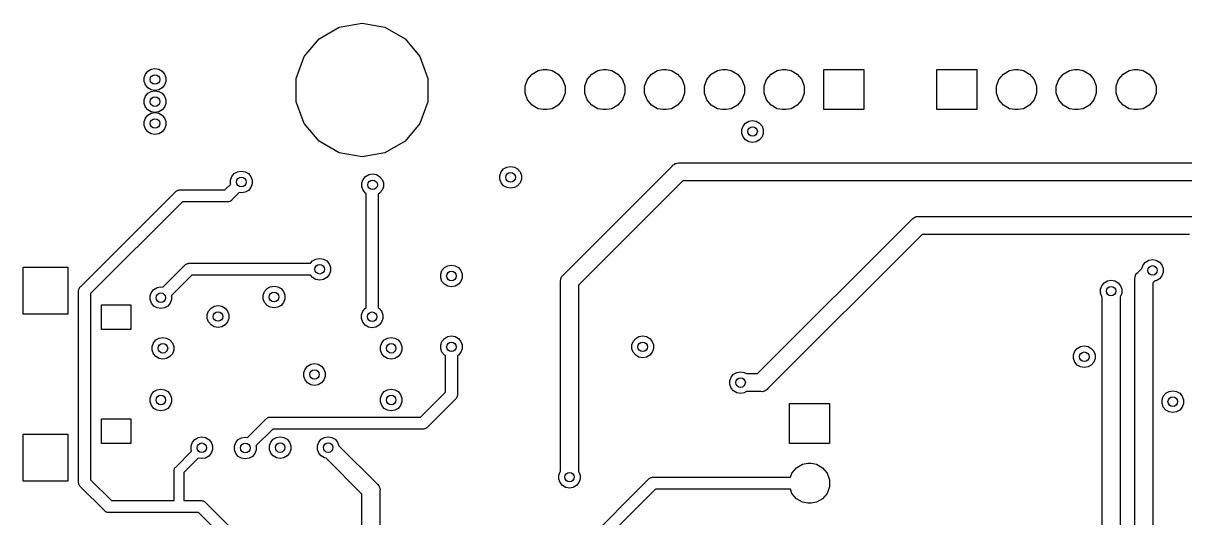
# Model space of a CAD drawing. Extents: x 91.8 to 190.2, y -113.9 to -59.9.
# Drawn here: x 91.75 to 141.12, y -80.96 to -59.93 of the extents above; entities that cross this region are included whole.
import ezdxf

# ---------------------------------------------------------------- set-up
doc = ezdxf.new("R2010")
doc.units = 0
doc.header["$MEASUREMENT"] = 0
doc.layers.add('BLACK', color=7, linetype='CONTINUOUS')

msp = doc.modelspace()

# ---------------------------------------------------------------- linework, layer by layer
at = {"layer": 'BLACK', "linetype": 'CONTINUOUS'}
for p, q in [((104.322, -60.592), (105.178, -60.0983)), ((105.178, -60.0983), (106.15, -59.9268)), ((106.15, -59.9268), (107.122, -60.0983)), ((107.122, -60.0983), (107.978, -60.592)), ((103.688, -61.3484), (104.322, -60.592)), ((107.978, -60.592), (108.612, -61.3484)), ((103.35, -62.2763), (103.688, -61.3484)), ((108.612, -61.3484), (108.95, -62.2763)), ((96.8928, -62.2394), (96.9479, -62.0879)), ((96.9479, -62.0879), (97.0516, -61.9644)), ((97.0516, -61.9644), (97.1912, -61.8837)), ((97.1912, -61.8837), (97.35, -61.8557)), ((97.35, -61.8557), (97.5088, -61.8837)), ((97.5088, -61.8837), (97.6484, -61.9644)), ((97.6484, -61.9644), (97.7521, -62.0879)), ((97.7521, -62.0879), (97.8072, -62.2394)), ((113.183, -62.3184), (113.375, -62.0888)), ((113.375, -62.0888), (113.635, -61.9389)), ((113.635, -61.9389), (113.856, -61.9)), ((113.856, -61.9), (114.004, -61.9)), ((114.004, -61.9), (114.225, -61.9389)), ((114.225, -61.9389), (114.485, -62.0888)), ((114.485, -62.0888), (114.677, -62.3184)), ((115.723, -62.3184), (115.915, -62.0888)), ((115.915, -62.0888), (116.175, -61.9389)), ((116.175, -61.9389), (116.396, -61.9)), ((116.396, -61.9), (116.544, -61.9)), ((116.544, -61.9), (116.765, -61.9389)), ((116.765, -61.9389), (117.025, -62.0888)), ((117.025, -62.0888), (117.217, -62.3184)), ((118.263, -62.3184), (118.455, -62.0888)), ((118.455, -62.0888), (118.715, -61.9389)), ((118.715, -61.9389), (118.936, -61.9)), ((118.936, -61.9), (119.084, -61.9)), ((119.084, -61.9), (119.305, -61.9389)), ((119.305, -61.9389), (119.565, -62.0888)), ((119.565, -62.0888), (119.757, -62.3184)), ((120.803, -62.3184), (120.995, -62.0888)), ((120.995, -62.0888), (121.255, -61.9389)), ((121.255, -61.9389), (121.476, -61.9)), ((121.476, -61.9), (121.624, -61.9)), ((121.624, -61.9), (121.845, -61.9389)), ((121.845, -61.9389), (122.105, -62.0888)), ((122.105, -62.0888), (122.297, -62.3184)), ((123.343, -62.3184), (123.535, -62.0888)), ((123.535, -62.0888), (123.795, -61.9389)), ((123.795, -61.9389), (124.016, -61.9)), ((124.016, -61.9), (124.164, -61.9)), ((124.164, -61.9), (124.385, -61.9389)), ((124.385, -61.9389), (124.645, -62.0888)), ((124.645, -62.0888), (124.837, -62.3184)), ((125.78, -63.6), (125.78, -61.9)), ((125.78, -61.9), (127.48, -61.9)), ((127.48, -61.9), (127.48, -63.6)), ((130.58, -63.6), (130.58, -61.9)), ((130.58, -61.9), (132.28, -61.9)), ((132.28, -61.9), (132.28, -63.6)), ((133.223, -62.3184), (133.415, -62.0888)), ((133.415, -62.0888), (133.675, -61.9389)), ((133.675, -61.9389), (133.896, -61.9)), ((133.896, -61.9), (134.044, -61.9)), ((134.044, -61.9), (134.265, -61.9389)), ((134.265, -61.9389), (134.525, -62.0888)), ((134.525, -62.0888), (134.717, -62.3184)), ((135.763, -62.3184), (135.955, -62.0888)), ((135.955, -62.0888), (136.215, -61.9389)), ((136.215, -61.9389), (136.436, -61.9)), ((136.436, -61.9), (136.584, -61.9)), ((136.584, -61.9), (136.805, -61.9389)), ((136.805, -61.9389), (137.065, -62.0888)), ((137.065, -62.0888), (137.257, -62.3184)), ((138.303, -62.3184), (138.495, -62.0888)), ((138.495, -62.0888), (138.755, -61.9389)), ((138.755, -61.9389), (138.976, -61.9)), ((138.976, -61.9), (139.124, -61.9)), ((139.124, -61.9), (139.345, -61.9389)), ((139.345, -61.9389), (139.605, -62.0888)), ((139.605, -62.0888), (139.797, -62.3184)), ((96.8928, -62.4006), (96.8928, -62.2394)), ((96.9479, -62.5521), (96.8928, -62.4006)), ((97.0516, -62.6756), (96.9479, -62.5521)), ((97.1912, -62.7563), (97.0516, -62.6756)), ((97.6484, -62.6756), (97.5088, -62.7563)), ((97.7521, -62.5521), (97.6484, -62.6756)), ((97.8072, -62.4006), (97.7521, -62.5521)), ((97.8072, -62.2394), (97.8072, -62.4006)), ((103.35, -63.2637), (103.35, -62.2763)), ((108.95, -62.2763), (108.95, -63.2637)), ((113.08, -62.6001), (113.183, -62.3184)), ((113.08, -62.8999), (113.08, -62.6001)), ((114.677, -62.3184), (114.78, -62.6001)), ((114.78, -62.6001), (114.78, -62.8999)), ((115.62, -62.6001), (115.723, -62.3184)), ((115.62, -62.8999), (115.62, -62.6001)), ((117.217, -62.3184), (117.32, -62.6001)), ((117.32, -62.6001), (117.32, -62.8999)), ((118.16, -62.6001), (118.263, -62.3184)), ((118.16, -62.8999), (118.16, -62.6001)), ((119.757, -62.3184), (119.86, -62.6001)), ((119.86, -62.6001), (119.86, -62.8999)), ((120.7, -62.6001), (120.803, -62.3184)), ((120.7, -62.8999), (120.7, -62.6001)), ((122.297, -62.3184), (122.4, -62.6001)), ((122.4, -62.6001), (122.4, -62.8999)), ((123.24, -62.6001), (123.343, -62.3184)), ((123.24, -62.8999), (123.24, -62.6001)), ((124.837, -62.3184), (124.94, -62.6001)), ((124.94, -62.6001), (124.94, -62.8999)), ((133.12, -62.6001), (133.223, -62.3184)), ((133.12, -62.8999), (133.12, -62.6001)), ((134.717, -62.3184), (134.82, -62.6001)), ((134.82, -62.6001), (134.82, -62.8999)), ((135.66, -62.6001), (135.763, -62.3184)), ((135.66, -62.8999), (135.66, -62.6001)), ((137.257, -62.3184), (137.36, -62.6001)), ((137.36, -62.6001), (137.36, -62.8999)), ((138.2, -62.6001), (138.303, -62.3184)), ((138.2, -62.8999), (138.2, -62.6001)), ((139.797, -62.3184), (139.9, -62.6001)), ((139.9, -62.6001), (139.9, -62.8999)), ((96.8928, -63.1794), (96.9479, -63.0279)), ((96.8928, -63.3406), (96.8928, -63.1794)), ((96.9479, -63.0279), (97.0516, -62.9044)), ((97.0516, -62.9044), (97.1912, -62.8237)), ((97.35, -62.7843), (97.1912, -62.7563)), ((97.1912, -62.8237), (97.35, -62.7957)), ((97.5088, -62.7563), (97.35, -62.7843)), ((97.35, -62.7957), (97.5088, -62.8237)), ((97.5088, -62.8237), (97.6484, -62.9044)), ((97.6484, -62.9044), (97.7521, -63.0279)), ((97.7521, -63.0279), (97.8072, -63.1794)), ((97.8072, -63.1794), (97.8072, -63.3406)), ((113.183, -63.1816), (113.08, -62.8999)), ((113.375, -63.4112), (113.183, -63.1816)), ((114.677, -63.1816), (114.485, -63.4112)), ((114.78, -62.8999), (114.677, -63.1816)), ((115.723, -63.1816), (115.62, -62.8999)), ((115.915, -63.4112), (115.723, -63.1816)), ((117.217, -63.1816), (117.025, -63.4112)), ((117.32, -62.8999), (117.217, -63.1816)), ((118.263, -63.1816), (118.16, -62.8999)), ((118.455, -63.4112), (118.263, -63.1816)), ((119.757, -63.1816), (119.565, -63.4112)), ((119.86, -62.8999), (119.757, -63.1816)), ((120.803, -63.1816), (120.7, -62.8999)), ((120.995, -63.4112), (120.803, -63.1816)), ((122.297, -63.1816), (122.105, -63.4112)), ((122.4, -62.8999), (122.297, -63.1816)), ((123.343, -63.1816), (123.24, -62.8999)), ((123.535, -63.4112), (123.343, -63.1816)), ((124.837, -63.1816), (124.645, -63.4112)), ((124.94, -62.8999), (124.837, -63.1816)), ((133.223, -63.1816), (133.12, -62.8999)), ((133.415, -63.4112), (133.223, -63.1816)), ((134.717, -63.1816), (134.525, -63.4112)), ((134.82, -62.8999), (134.717, -63.1816)), ((135.763, -63.1816), (135.66, -62.8999)), ((135.955, -63.4112), (135.763, -63.1816)), ((137.257, -63.1816), (137.065, -63.4112)), ((137.36, -62.8999), (137.257, -63.1816)), ((138.303, -63.1816), (138.2, -62.8999)), ((138.495, -63.4112), (138.303, -63.1816)), ((139.797, -63.1816), (139.605, -63.4112)), ((139.9, -62.8999), (139.797, -63.1816)), ((96.9479, -63.4921), (96.8928, -63.3406)), ((97.0516, -63.6156), (96.9479, -63.4921)), ((97.1912, -63.6963), (97.0516, -63.6156)), ((97.6484, -63.6156), (97.5088, -63.6963)), ((97.7521, -63.4921), (97.6484, -63.6156)), ((97.8072, -63.3406), (97.7521, -63.4921)), ((103.688, -64.1916), (103.35, -63.2637)), ((108.95, -63.2637), (108.612, -64.1916)), ((113.635, -63.5611), (113.375, -63.4112)), ((113.856, -63.6), (113.635, -63.5611)), ((114.004, -63.6), (113.856, -63.6)), ((114.225, -63.5611), (114.004, -63.6)), ((114.485, -63.4112), (114.225, -63.5611)), ((116.175, -63.5611), (115.915, -63.4112)), ((116.396, -63.6), (116.175, -63.5611)), ((116.544, -63.6), (116.396, -63.6)), ((116.765, -63.5611), (116.544, -63.6)), ((117.025, -63.4112), (116.765, -63.5611)), ((118.715, -63.5611), (118.455, -63.4112)), ((118.936, -63.6), (118.715, -63.5611)), ((119.084, -63.6), (118.936, -63.6)), ((119.305, -63.5611), (119.084, -63.6)), ((119.565, -63.4112), (119.305, -63.5611)), ((121.255, -63.5611), (120.995, -63.4112)), ((121.476, -63.6), (121.255, -63.5611)), ((121.624, -63.6), (121.476, -63.6)), ((121.845, -63.5611), (121.624, -63.6)), ((122.105, -63.4112), (121.845, -63.5611)), ((123.795, -63.5611), (123.535, -63.4112)), ((124.016, -63.6), (123.795, -63.5611)), ((124.164, -63.6), (124.016, -63.6)), ((124.385, -63.5611), (124.164, -63.6)), ((124.645, -63.4112), (124.385, -63.5611)), ((127.48, -63.6), (125.78, -63.6)), ((132.28, -63.6), (130.58, -63.6)), ((133.675, -63.5611), (133.415, -63.4112)), ((133.896, -63.6), (133.675, -63.5611)), ((134.044, -63.6), (133.896, -63.6)), ((134.265, -63.5611), (134.044, -63.6)), ((134.525, -63.4112), (134.265, -63.5611)), ((136.215, -63.5611), (135.955, -63.4112)), ((136.436, -63.6), (136.215, -63.5611)), ((136.584, -63.6), (136.436, -63.6)), ((136.805, -63.5611), (136.584, -63.6)), ((137.065, -63.4112), (136.805, -63.5611)), ((138.755, -63.5611), (138.495, -63.4112)), ((138.976, -63.6), (138.755, -63.5611)), ((139.124, -63.6), (138.976, -63.6)), ((139.345, -63.5611), (139.124, -63.6)), ((139.605, -63.4112), (139.345, -63.5611)), ((96.8928, -64.1094), (96.9479, -63.9579)), ((96.8928, -64.2706), (96.8928, -64.1094)), ((96.9479, -63.9579), (97.0516, -63.8344)), ((97.0516, -63.8344), (97.1912, -63.7537)), ((97.35, -63.7243), (97.1912, -63.6963)), ((97.1912, -63.7537), (97.35, -63.7257)), ((97.5088, -63.6963), (97.35, -63.7243)), ((97.35, -63.7257), (97.5088, -63.7537)), ((97.5088, -63.7537), (97.6484, -63.8344)), ((97.6484, -63.8344), (97.7521, -63.9579)), ((97.7521, -63.9579), (97.8072, -64.1094)), ((97.8072, -64.1094), (97.8072, -64.2706)), ((122.348, -64.2979), (122.452, -64.1744)), ((122.452, -64.1744), (122.591, -64.0937)), ((122.591, -64.0937), (122.75, -64.0657)), ((122.75, -64.0657), (122.909, -64.0937)), ((122.909, -64.0937), (123.048, -64.1744)), ((123.048, -64.1744), (123.152, -64.2979)), ((96.9479, -64.4221), (96.8928, -64.2706)), ((97.0516, -64.5456), (96.9479, -64.4221)), ((97.1912, -64.6263), (97.0516, -64.5456)), ((97.35, -64.6543), (97.1912, -64.6263)), ((97.5088, -64.6263), (97.35, -64.6543)), ((97.6484, -64.5456), (97.5088, -64.6263)), ((97.7521, -64.4221), (97.6484, -64.5456)), ((97.8072, -64.2706), (97.7521, -64.4221)), ((104.322, -64.948), (103.688, -64.1916)), ((108.612, -64.1916), (107.978, -64.948)), ((122.293, -64.4494), (122.348, -64.2979)), ((122.293, -64.6106), (122.293, -64.4494)), ((122.348, -64.7621), (122.293, -64.6106)), ((123.152, -64.2979), (123.207, -64.4494)), ((123.207, -64.6106), (123.152, -64.7621)), ((123.207, -64.4494), (123.207, -64.6106)), ((105.178, -65.4417), (104.322, -64.948)), ((107.978, -64.948), (107.122, -65.4417)), ((122.452, -64.8856), (122.348, -64.7621)), ((122.591, -64.9663), (122.452, -64.8856)), ((122.75, -64.9943), (122.591, -64.9663)), ((122.909, -64.9663), (122.75, -64.9943)), ((123.048, -64.8856), (122.909, -64.9663)), ((123.152, -64.7621), (123.048, -64.8856)), ((106.15, -65.6132), (105.178, -65.4417)), ((107.122, -65.4417), (106.15, -65.6132)), ((112.063, -66.2479), (112.167, -66.1244)), ((112.167, -66.1244), (112.306, -66.0437)), ((112.306, -66.0437), (112.465, -66.0157)), ((112.465, -66.0157), (112.624, -66.0437)), ((112.624, -66.0437), (112.763, -66.1244)), ((112.763, -66.1244), (112.867, -66.2479)), ((114.712, -70.6288), (119.349, -65.9924)), ((119.349, -65.9924), (119.381, -65.9536)), ((119.381, -65.9536), (119.425, -65.9284)), ((119.425, -65.9284), (119.466, -65.8994)), ((119.466, -65.8994), (119.483, -65.895)), ((119.483, -65.895), (119.498, -65.8865)), ((119.498, -65.8865), (119.547, -65.8777)), ((119.547, -65.8777), (119.596, -65.8646)), ((119.596, -65.8646), (119.647, -65.869)), ((119.647, -65.869), (159.936, -65.869)), ((100.563, -66.5994), (100.618, -66.4479)), ((100.563, -66.7606), (100.563, -66.5994)), ((100.618, -66.4479), (100.722, -66.3244)), ((100.722, -66.3244), (100.861, -66.2437)), ((100.861, -66.2437), (101.02, -66.2157)), ((101.02, -66.2157), (101.179, -66.2437)), ((101.179, -66.2437), (101.318, -66.3244)), ((101.318, -66.3244), (101.422, -66.4479)), ((101.422, -66.4479), (101.477, -66.5994)), ((101.477, -66.5994), (101.477, -66.7606)), ((106.143, -66.7194), (106.198, -66.5679)), ((106.198, -66.5679), (106.302, -66.4444)), ((106.302, -66.4444), (106.441, -66.3637)), ((106.441, -66.3637), (106.6, -66.3357)), ((106.6, -66.3357), (106.759, -66.3637)), ((106.759, -66.3637), (106.898, -66.4444)), ((106.898, -66.4444), (107.002, -66.5679)), ((107.002, -66.5679), (107.057, -66.7194)), ((112.008, -66.3994), (112.063, -66.2479)), ((112.008, -66.5606), (112.008, -66.3994)), ((112.063, -66.7121), (112.008, -66.5606)), ((112.867, -66.2479), (112.922, -66.3994)), ((112.922, -66.5606), (112.867, -66.7121)), ((112.922, -66.3994), (112.922, -66.5606)), ((119.788, -66.631), (115.351, -71.0678)), ((159.936, -66.631), (119.788, -66.631)), ((94.1882, -71.1325), (98.2226, -67.0982)), ((98.2226, -67.0982), (98.2442, -67.0724)), ((98.2442, -67.0724), (98.2734, -67.0556)), ((98.2734, -67.0556), (98.301, -67.0362)), ((98.301, -67.0362), (98.312, -67.0333)), ((98.312, -67.0333), (98.3218, -67.0276)), ((98.3218, -67.0276), (98.355, -67.0218)), ((98.355, -67.0218), (98.3875, -67.0131)), ((98.3875, -67.0131), (98.4211, -67.016)), ((98.4211, -67.016), (100.325, -67.016)), ((100.325, -67.016), (100.567, -66.7734)), ((100.567, -66.7734), (100.563, -66.7606)), ((100.931, -67.1285), (100.617, -67.4418)), ((101.02, -67.1443), (100.931, -67.1285)), ((101.179, -67.1163), (101.02, -67.1443)), ((101.318, -67.0356), (101.179, -67.1163)), ((101.422, -66.9121), (101.318, -67.0356)), ((101.477, -66.7606), (101.422, -66.9121)), ((106.143, -66.8806), (106.143, -66.7194)), ((106.198, -67.0321), (106.143, -66.8806)), ((106.302, -67.1556), (106.198, -67.0321)), ((107.002, -67.0321), (106.898, -67.1556)), ((107.057, -66.8806), (107.002, -67.0321)), ((107.057, -66.7194), (107.057, -66.8806)), ((112.167, -66.8356), (112.063, -66.7121)), ((112.306, -66.9163), (112.167, -66.8356)), ((112.465, -66.9443), (112.306, -66.9163)), ((112.624, -66.9163), (112.465, -66.9443)), ((112.763, -66.8356), (112.624, -66.9163)), ((112.867, -66.7121), (112.763, -66.8356)), ((98.5152, -67.524), (94.614, -71.4252)), ((100.419, -67.524), (98.5152, -67.524)), ((100.452, -67.5269), (100.419, -67.524)), ((100.485, -67.5182), (100.452, -67.5269)), ((100.518, -67.5124), (100.485, -67.5182)), ((100.528, -67.5067), (100.518, -67.5124)), ((100.539, -67.5038), (100.528, -67.5067)), ((100.567, -67.4844), (100.539, -67.5038)), ((100.596, -67.4676), (100.567, -67.4844)), ((100.617, -67.4418), (100.596, -67.4676)), ((106.326, -67.1697), (106.302, -67.1556)), ((106.326, -72.0287), (106.326, -67.1697)), ((106.898, -67.1556), (106.834, -67.1928)), ((106.834, -67.1928), (106.834, -72.0287)), ((122.962, -74.829), (129.524, -68.2674)), ((129.524, -68.2674), (129.556, -68.2286)), ((129.556, -68.2286), (129.6, -68.2034)), ((129.6, -68.2034), (129.641, -68.1744)), ((129.641, -68.1744), (129.658, -68.17)), ((129.658, -68.17), (129.673, -68.1615)), ((129.673, -68.1615), (129.722, -68.1527)), ((129.722, -68.1527), (129.771, -68.1396)), ((129.771, -68.1396), (129.822, -68.144)), ((129.822, -68.144), (141.463, -68.144)), ((129.963, -68.906), (123.401, -75.4676)), ((141.322, -68.906), (129.963, -68.906)), ((103.966, -70.136), (104.052, -70.0344)), ((104.052, -70.0344), (104.191, -69.9537)), ((104.191, -69.9537), (104.35, -69.9257)), ((104.35, -69.9257), (104.509, -69.9537)), ((104.509, -69.9537), (104.648, -70.0344)), ((104.648, -70.0344), (104.752, -70.1579)), ((139.348, -70.2079), (139.452, -70.0844)), ((139.452, -70.0844), (139.591, -70.0037)), ((139.591, -70.0037), (139.75, -69.9757)), ((139.75, -69.9757), (139.909, -70.0037)), ((139.909, -70.0037), (140.048, -70.0844)), ((140.048, -70.0844), (140.152, -70.2079)), ((91.75, -72.2938), (91.75, -70.2938)), ((91.75, -70.2938), (93.65, -70.2938)), ((93.65, -70.2938), (93.65, -72.2938)), ((97.6893, -71.1515), (98.6226, -70.2182)), ((98.6226, -70.2182), (98.6442, -70.1924)), ((98.6442, -70.1924), (98.6734, -70.1756)), ((98.6734, -70.1756), (98.701, -70.1562)), ((98.701, -70.1562), (98.712, -70.1533)), ((98.712, -70.1533), (98.7218, -70.1476)), ((98.7218, -70.1476), (98.755, -70.1418)), ((98.755, -70.1418), (98.7875, -70.1331)), ((98.7875, -70.1331), (98.8211, -70.136)), ((98.8211, -70.136), (103.966, -70.136)), ((104.752, -70.1579), (104.807, -70.3094)), ((104.807, -70.4706), (104.752, -70.6221)), ((104.807, -70.3094), (104.807, -70.4706)), ((109.493, -70.5944), (109.548, -70.4429)), ((109.493, -70.7556), (109.493, -70.5944)), ((109.548, -70.4429), (109.652, -70.3194)), ((109.652, -70.3194), (109.791, -70.2387)), ((109.791, -70.2387), (109.95, -70.2107)), ((109.95, -70.2107), (110.109, -70.2387)), ((110.109, -70.2387), (110.248, -70.3194)), ((110.248, -70.3194), (110.352, -70.4429)), ((110.352, -70.4429), (110.407, -70.5944)), ((110.407, -70.5944), (110.407, -70.7556)), ((139.058, -70.6051), (139.084, -70.5613)), ((139.084, -70.5613), (139.122, -70.5288)), ((139.122, -70.5288), (139.293, -70.3578)), ((139.293, -70.3578), (139.348, -70.2079)), ((140.152, -70.2079), (140.207, -70.3594)), ((140.207, -70.5206), (140.152, -70.6721)), ((140.207, -70.3594), (140.207, -70.5206)), ((98.9152, -70.644), (98.0526, -71.5066)), ((103.966, -70.644), (98.9152, -70.644)), ((104.052, -70.7456), (103.966, -70.644)), ((104.191, -70.8263), (104.052, -70.7456)), ((104.35, -70.8543), (104.191, -70.8263)), ((104.509, -70.8263), (104.35, -70.8543)), ((104.648, -70.7456), (104.509, -70.8263)), ((104.752, -70.6221), (104.648, -70.7456)), ((109.548, -70.9071), (109.493, -70.7556)), ((109.652, -71.0306), (109.548, -70.9071)), ((109.791, -71.1113), (109.652, -71.0306)), ((110.248, -71.0306), (110.109, -71.1113)), ((110.352, -70.9071), (110.248, -71.0306)), ((110.407, -70.7556), (110.352, -70.9071)), ((114.585, -70.8763), (114.598, -70.8275)), ((114.589, -70.9266), (114.585, -70.8763)), ((114.589, -75.8867), (114.589, -70.9266)), ((114.598, -70.8275), (114.606, -70.7777)), ((114.606, -70.7777), (114.615, -70.7629)), ((114.615, -70.7629), (114.619, -70.7465)), ((114.619, -70.7465), (114.648, -70.7051)), ((114.648, -70.7051), (114.674, -70.6613)), ((114.674, -70.6613), (114.712, -70.6288)), ((115.351, -71.0678), (115.351, -78.9728)), ((137.533, -71.2394), (137.588, -71.0879)), ((137.588, -71.0879), (137.692, -70.9644)), ((137.692, -70.9644), (137.831, -70.8837)), ((137.831, -70.8837), (137.99, -70.8557)), ((137.99, -70.8557), (138.149, -70.8837)), ((138.149, -70.8837), (138.288, -70.9644)), ((138.288, -70.9644), (138.392, -71.0879)), ((138.392, -71.0879), (138.447, -71.2394)), ((138.995, -70.7763), (139.008, -70.7274)), ((138.999, -70.8266), (138.995, -70.7763)), ((138.999, -86.9234), (138.999, -70.8266)), ((139.008, -70.7274), (139.016, -70.6777)), ((139.016, -70.6777), (139.025, -70.6629)), ((139.025, -70.6629), (139.029, -70.6465)), ((139.029, -70.6465), (139.058, -70.6051)), ((139.841, -70.8883), (139.761, -70.9678)), ((139.761, -70.9678), (139.761, -86.7822)), ((139.909, -70.8763), (139.841, -70.8883)), ((140.048, -70.7956), (139.909, -70.8763)), ((140.152, -70.6721), (140.048, -70.7956)), ((94.1031, -71.2975), (94.1118, -71.265)), ((94.106, -71.3311), (94.1031, -71.2975)), ((94.106, -79.4389), (94.106, -71.3311)), ((94.1118, -71.265), (94.1176, -71.2318)), ((94.1176, -71.2318), (94.1233, -71.222)), ((94.1233, -71.222), (94.1262, -71.211)), ((94.1262, -71.211), (94.1456, -71.1834)), ((94.1456, -71.1834), (94.1624, -71.1542)), ((94.1624, -71.1542), (94.1882, -71.1325)), ((94.614, -71.4252), (94.614, -79.3448)), ((97.1428, -71.5194), (97.1979, -71.3679)), ((97.1428, -71.6806), (97.1428, -71.5194)), ((97.1979, -71.3679), (97.3016, -71.2444)), ((97.3016, -71.2444), (97.4412, -71.1637)), ((97.4412, -71.1637), (97.6, -71.1357)), ((97.6, -71.1357), (97.6893, -71.1515)), ((98.0526, -71.5066), (98.0572, -71.5194)), ((98.0572, -71.5194), (98.0572, -71.6806)), ((101.953, -71.4894), (102.008, -71.3379)), ((101.953, -71.6506), (101.953, -71.4894)), ((102.008, -71.3379), (102.112, -71.2144)), ((102.112, -71.2144), (102.251, -71.1337)), ((102.251, -71.1337), (102.41, -71.1057)), ((102.41, -71.1057), (102.569, -71.1337)), ((102.569, -71.1337), (102.708, -71.2144)), ((102.708, -71.2144), (102.812, -71.3379)), ((102.812, -71.3379), (102.867, -71.4894)), ((102.867, -71.4894), (102.867, -71.6506)), ((109.95, -71.1393), (109.791, -71.1113)), ((110.109, -71.1113), (109.95, -71.1393)), ((137.533, -71.4006), (137.533, -71.2394)), ((137.588, -71.5521), (137.533, -71.4006)), ((137.609, -71.5772), (137.588, -71.5521)), ((137.609, -84.1522), (137.609, -71.5772)), ((138.392, -71.5521), (138.371, -71.5772)), ((138.371, -71.5772), (138.371, -84.2934)), ((138.447, -71.4006), (138.392, -71.5521)), ((138.447, -71.2394), (138.447, -71.4006)), ((95.075, -72.95), (95.075, -71.9)), ((95.075, -71.9), (96.325, -71.9)), ((96.325, -71.9), (96.325, -72.95)), ((97.1979, -71.8321), (97.1428, -71.6806)), ((97.3016, -71.9556), (97.1979, -71.8321)), ((97.4412, -72.0363), (97.3016, -71.9556)), ((97.6, -72.0643), (97.4412, -72.0363)), ((97.7588, -72.0363), (97.6, -72.0643)), ((97.8984, -71.9556), (97.7588, -72.0363)), ((98.0021, -71.8321), (97.8984, -71.9556)), ((98.0572, -71.6806), (98.0021, -71.8321)), ((99.6279, -72.1679), (99.7316, -72.0444)), ((99.7316, -72.0444), (99.8712, -71.9637)), ((99.8712, -71.9637), (100.03, -71.9357)), ((100.03, -71.9357), (100.189, -71.9637)), ((100.189, -71.9637), (100.328, -72.0444)), ((100.328, -72.0444), (100.432, -72.1679)), ((102.008, -71.8021), (101.953, -71.6506)), ((102.112, -71.9256), (102.008, -71.8021)), ((102.251, -72.0063), (102.112, -71.9256)), ((102.41, -72.0343), (102.251, -72.0063)), ((102.569, -72.0063), (102.41, -72.0343)), ((102.708, -71.9256), (102.569, -72.0063)), ((102.812, -71.8021), (102.708, -71.9256)), ((102.867, -71.6506), (102.812, -71.8021)), ((106.178, -72.1779), (106.282, -72.0544)), ((106.282, -72.0544), (106.326, -72.0287)), ((106.834, -72.0287), (106.878, -72.0544)), ((106.878, -72.0544), (106.982, -72.1779)), ((93.65, -72.2938), (91.75, -72.2938)), ((99.5728, -72.3194), (99.6279, -72.1679)), ((99.5728, -72.4806), (99.5728, -72.3194)), ((99.6279, -72.6321), (99.5728, -72.4806)), ((100.432, -72.1679), (100.487, -72.3194)), ((100.487, -72.4806), (100.432, -72.6321)), ((100.487, -72.3194), (100.487, -72.4806)), ((106.123, -72.3294), (106.178, -72.1779)), ((106.123, -72.4906), (106.123, -72.3294)), ((106.178, -72.6421), (106.123, -72.4906)), ((106.982, -72.1779), (107.037, -72.3294)), ((107.037, -72.4906), (106.982, -72.6421)), ((107.037, -72.3294), (107.037, -72.4906)), ((96.325, -72.95), (95.075, -72.95)), ((99.7316, -72.7556), (99.6279, -72.6321)), ((99.8712, -72.8363), (99.7316, -72.7556)), ((100.03, -72.8643), (99.8712, -72.8363)), ((100.189, -72.8363), (100.03, -72.8643)), ((100.328, -72.7556), (100.189, -72.8363)), ((100.432, -72.6321), (100.328, -72.7556)), ((106.282, -72.7656), (106.178, -72.6421)), ((106.421, -72.8463), (106.282, -72.7656)), ((106.58, -72.8743), (106.421, -72.8463)), ((106.739, -72.8463), (106.58, -72.8743)), ((106.878, -72.7656), (106.739, -72.8463)), ((106.982, -72.6421), (106.878, -72.7656)), ((97.2303, -73.6694), (97.2855, -73.5179)), ((97.2855, -73.5179), (97.3891, -73.3944)), ((97.3891, -73.3944), (97.5287, -73.3137)), ((97.5287, -73.3137), (97.6875, -73.2857)), ((97.6875, -73.2857), (97.8463, -73.3137)), ((97.8463, -73.3137), (97.9859, -73.3944)), ((97.9859, -73.3944), (98.0896, -73.5179)), ((98.0896, -73.5179), (98.1447, -73.6694)), ((106.933, -73.6694), (106.988, -73.5179)), ((106.988, -73.5179), (107.092, -73.3944)), ((107.092, -73.3944), (107.231, -73.3137)), ((107.231, -73.3137), (107.39, -73.2857)), ((107.39, -73.2857), (107.549, -73.3137)), ((107.549, -73.3137), (107.688, -73.3944)), ((107.688, -73.3944), (107.792, -73.5179)), ((107.792, -73.5179), (107.847, -73.6694)), ((109.493, -73.6094), (109.548, -73.4579)), ((109.548, -73.4579), (109.652, -73.3344)), ((109.652, -73.3344), (109.791, -73.2537)), ((109.791, -73.2537), (109.95, -73.2257)), ((109.95, -73.2257), (110.109, -73.2537)), ((110.109, -73.2537), (110.248, -73.3344)), ((110.248, -73.3344), (110.352, -73.4579)), ((110.352, -73.4579), (110.407, -73.6094)), ((117.623, -73.6094), (117.678, -73.4579)), ((117.678, -73.4579), (117.782, -73.3344)), ((117.782, -73.3344), (117.921, -73.2537)), ((117.921, -73.2537), (118.08, -73.2257)), ((118.08, -73.2257), (118.239, -73.2537)), ((118.239, -73.2537), (118.378, -73.3344)), ((118.378, -73.3344), (118.482, -73.4579)), ((118.482, -73.4579), (118.537, -73.6094)), ((97.2303, -73.8306), (97.2303, -73.6694)), ((97.2855, -73.9821), (97.2303, -73.8306)), ((97.3891, -74.1056), (97.2855, -73.9821)), ((98.0896, -73.9821), (97.9859, -74.1056)), ((98.1447, -73.8306), (98.0896, -73.9821)), ((98.1447, -73.6694), (98.1447, -73.8306)), ((106.933, -73.8306), (106.933, -73.6694)), ((106.988, -73.9821), (106.933, -73.8306)), ((107.092, -74.1056), (106.988, -73.9821)), ((107.792, -73.9821), (107.688, -74.1056)), ((107.847, -73.8306), (107.792, -73.9821)), ((107.847, -73.6694), (107.847, -73.8306)), ((109.493, -73.7706), (109.493, -73.6094)), ((109.548, -73.9221), (109.493, -73.7706)), ((109.652, -74.0456), (109.548, -73.9221)), ((109.696, -74.0713), (109.652, -74.0456)), ((110.248, -74.0456), (110.204, -74.0713)), ((110.352, -73.9221), (110.248, -74.0456)), ((110.407, -73.7706), (110.352, -73.9221)), ((110.407, -73.6094), (110.407, -73.7706)), ((117.623, -73.7706), (117.623, -73.6094)), ((117.678, -73.9221), (117.623, -73.7706)), ((117.782, -74.0456), (117.678, -73.9221)), ((117.921, -74.1263), (117.782, -74.0456)), ((118.378, -74.0456), (118.239, -74.1263)), ((118.482, -73.9221), (118.378, -74.0456)), ((118.537, -73.7706), (118.482, -73.9221)), ((118.537, -73.6094), (118.537, -73.7706)), ((136.393, -74.0294), (136.448, -73.8779)), ((136.393, -74.1906), (136.393, -74.0294)), ((136.448, -73.8779), (136.552, -73.7544)), ((136.552, -73.7544), (136.691, -73.6737)), ((136.691, -73.6737), (136.85, -73.6457)), ((136.85, -73.6457), (137.009, -73.6737)), ((137.009, -73.6737), (137.148, -73.7544)), ((137.148, -73.7544), (137.252, -73.8779)), ((137.252, -73.8779), (137.307, -74.0294)), ((137.307, -74.0294), (137.307, -74.1906)), ((97.5287, -74.1863), (97.3891, -74.1056)), ((97.6875, -74.2143), (97.5287, -74.1863)), ((97.8463, -74.1863), (97.6875, -74.2143)), ((97.9859, -74.1056), (97.8463, -74.1863)), ((103.728, -74.6335), (103.832, -74.51)), ((103.832, -74.51), (103.971, -74.4293)), ((103.971, -74.4293), (104.13, -74.4013)), ((104.13, -74.4013), (104.289, -74.4293)), ((104.289, -74.4293), (104.428, -74.51)), ((104.428, -74.51), (104.532, -74.6335)), ((107.231, -74.1863), (107.092, -74.1056)), ((107.39, -74.2143), (107.231, -74.1863)), ((107.549, -74.1863), (107.39, -74.2143)), ((107.688, -74.1056), (107.549, -74.1863)), ((109.696, -75.6198), (109.696, -74.0713)), ((110.204, -74.0713), (110.204, -75.7139)), ((118.08, -74.1543), (117.921, -74.1263)), ((118.239, -74.1263), (118.08, -74.1543)), ((136.448, -74.3421), (136.393, -74.1906)), ((136.552, -74.4656), (136.448, -74.3421)), ((136.691, -74.5463), (136.552, -74.4656)), ((136.85, -74.5743), (136.691, -74.5463)), ((137.009, -74.5463), (136.85, -74.5743)), ((137.148, -74.4656), (137.009, -74.5463)), ((137.252, -74.3421), (137.148, -74.4656)), ((137.307, -74.1906), (137.252, -74.3421)), ((103.673, -74.785), (103.728, -74.6335)), ((103.673, -74.9462), (103.673, -74.785)), ((103.728, -75.0977), (103.673, -74.9462)), ((104.532, -74.6335), (104.587, -74.785)), ((104.587, -74.9462), (104.532, -75.0977)), ((104.587, -74.785), (104.587, -74.9462)), ((121.783, -75.1294), (121.838, -74.9779)), ((121.838, -74.9779), (121.942, -74.8544)), ((121.942, -74.8544), (122.081, -74.7737)), ((122.081, -74.7737), (122.24, -74.7457)), ((122.24, -74.7457), (122.399, -74.7737)), ((122.399, -74.7737), (122.494, -74.829)), ((122.494, -74.829), (122.962, -74.829)), ((97.3016, -75.5944), (97.4412, -75.5137)), ((97.4412, -75.5137), (97.6, -75.4857)), ((97.6, -75.4857), (97.7588, -75.5137)), ((97.7588, -75.5137), (97.8984, -75.5944)), ((103.832, -75.2212), (103.728, -75.0977)), ((103.971, -75.3019), (103.832, -75.2212)), ((104.13, -75.3299), (103.971, -75.3019)), ((104.289, -75.3019), (104.13, -75.3299)), ((104.428, -75.2212), (104.289, -75.3019)), ((104.532, -75.0977), (104.428, -75.2212)), ((107.092, -75.5944), (107.231, -75.5137)), ((107.231, -75.5137), (107.39, -75.4857)), ((107.39, -75.4857), (107.549, -75.5137)), ((107.549, -75.5137), (107.688, -75.5944)), ((121.783, -75.2906), (121.783, -75.1294)), ((121.838, -75.4421), (121.783, -75.2906)), ((121.942, -75.5656), (121.838, -75.4421)), ((123.325, -75.5316), (123.283, -75.5606)), ((123.369, -75.5064), (123.325, -75.5316)), ((123.401, -75.4676), (123.369, -75.5064)), ((97.1428, -75.8694), (97.1979, -75.7179)), ((97.1428, -76.0306), (97.1428, -75.8694)), ((97.1979, -75.7179), (97.3016, -75.5944)), ((97.8984, -75.5944), (98.0021, -75.7179)), ((98.0021, -75.7179), (98.0572, -75.8694)), ((98.0572, -75.8694), (98.0572, -76.0306)), ((106.933, -75.8694), (106.988, -75.7179)), ((106.933, -76.0306), (106.933, -75.8694)), ((106.988, -75.7179), (107.092, -75.5944)), ((107.688, -75.5944), (107.792, -75.7179)), ((107.792, -75.7179), (107.847, -75.8694)), ((107.847, -75.8694), (107.847, -76.0306)), ((108.64, -76.676), (109.696, -75.6198)), ((110.122, -75.9124), (108.932, -77.1018)), ((110.148, -75.8908), (110.122, -75.9124)), ((110.164, -75.8616), (110.148, -75.8908)), ((110.184, -75.834), (110.164, -75.8616)), ((110.187, -75.823), (110.184, -75.834)), ((110.192, -75.8132), (110.187, -75.823)), ((110.198, -75.78), (110.192, -75.8132)), ((110.207, -75.7475), (110.198, -75.78)), ((110.204, -75.7139), (110.207, -75.7475)), ((114.589, -78.9728), (114.589, -75.8867)), ((114.589, -75.8867), (114.589, -75.8867)), ((122.081, -75.6463), (121.942, -75.5656)), ((122.24, -75.6743), (122.081, -75.6463)), ((122.399, -75.6463), (122.24, -75.6743)), ((122.494, -75.591), (122.399, -75.6463)), ((123.103, -75.591), (122.494, -75.591)), ((123.154, -75.5954), (123.103, -75.591)), ((123.203, -75.5823), (123.154, -75.5954)), ((123.252, -75.5735), (123.203, -75.5823)), ((123.267, -75.565), (123.252, -75.5735)), ((123.283, -75.5606), (123.267, -75.565)), ((140.153, -75.9394), (140.208, -75.7879)), ((140.153, -76.1006), (140.153, -75.9394)), ((140.208, -75.7879), (140.312, -75.6644)), ((140.312, -75.6644), (140.451, -75.5837)), ((140.451, -75.5837), (140.61, -75.5557)), ((140.61, -75.5557), (140.769, -75.5837)), ((140.769, -75.5837), (140.908, -75.6644)), ((140.908, -75.6644), (141.012, -75.7879)), ((141.012, -75.7879), (141.067, -75.9394)), ((141.067, -75.9394), (141.067, -76.1006)), ((97.1979, -76.1821), (97.1428, -76.0306)), ((97.3016, -76.3056), (97.1979, -76.1821)), ((97.4412, -76.3863), (97.3016, -76.3056)), ((97.6, -76.4143), (97.4412, -76.3863)), ((97.7588, -76.3863), (97.6, -76.4143)), ((97.8984, -76.3056), (97.7588, -76.3863)), ((98.0021, -76.1821), (97.8984, -76.3056)), ((98.0572, -76.0306), (98.0021, -76.1821)), ((106.988, -76.1821), (106.933, -76.0306)), ((107.092, -76.3056), (106.988, -76.1821)), ((107.231, -76.3863), (107.092, -76.3056)), ((107.39, -76.4143), (107.231, -76.3863)), ((107.549, -76.3863), (107.39, -76.4143)), ((107.688, -76.3056), (107.549, -76.3863)), ((107.792, -76.1821), (107.688, -76.3056)), ((107.847, -76.0306), (107.792, -76.1821)), ((124.32, -77.8), (124.32, -76.1)), ((124.32, -76.1), (126.02, -76.1)), ((126.02, -76.1), (126.02, -77.8)), ((140.208, -76.2521), (140.153, -76.1006)), ((140.312, -76.3756), (140.208, -76.2521)), ((140.451, -76.4563), (140.312, -76.3756)), ((140.61, -76.4843), (140.451, -76.4563)), ((140.769, -76.4563), (140.61, -76.4843)), ((140.908, -76.3756), (140.769, -76.4563)), ((141.012, -76.2521), (140.908, -76.3756)), ((141.067, -76.1006), (141.012, -76.2521)), ((95.075, -77.8), (95.075, -76.75)), ((95.075, -76.75), (96.325, -76.75)), ((96.325, -76.75), (96.325, -77.8)), ((101.279, -77.5415), (102.063, -76.7582)), ((102.063, -76.7582), (102.084, -76.7324)), ((102.084, -76.7324), (102.113, -76.7156)), ((102.113, -76.7156), (102.141, -76.6962)), ((102.141, -76.6962), (102.152, -76.6933)), ((102.152, -76.6933), (102.162, -76.6876)), ((102.162, -76.6876), (102.195, -76.6818)), ((102.195, -76.6818), (102.228, -76.6731)), ((102.228, -76.6731), (102.261, -76.676)), ((102.261, -76.676), (108.64, -76.676)), ((91.75, -79.4062), (91.75, -77.4062)), ((91.75, -77.4062), (93.65, -77.4062)), ((93.65, -77.4062), (93.65, -79.4062)), ((102.355, -77.184), (101.643, -77.8966)), ((108.734, -77.184), (102.355, -77.184)), ((102.511, -77.5381), (102.67, -77.5101)), ((102.67, -77.5101), (102.829, -77.5381)), ((104.551, -77.5381), (104.71, -77.5101)), ((104.71, -77.5101), (104.869, -77.5381)), ((108.767, -77.1869), (108.734, -77.184)), ((108.8, -77.1782), (108.767, -77.1869)), ((108.833, -77.1724), (108.8, -77.1782)), ((108.843, -77.1667), (108.833, -77.1724)), ((108.854, -77.1638), (108.843, -77.1667)), ((108.882, -77.1444), (108.854, -77.1638)), ((108.911, -77.1276), (108.882, -77.1444)), ((108.932, -77.1018), (108.911, -77.1276)), ((96.325, -77.8), (95.075, -77.8)), ((98.8828, -77.8994), (98.9379, -77.7479)), ((98.8828, -78.0606), (98.8828, -77.8994)), ((98.9379, -77.7479), (99.0416, -77.6244)), ((99.0416, -77.6244), (99.1812, -77.5437)), ((99.1812, -77.5437), (99.34, -77.5157)), ((99.34, -77.5157), (99.4988, -77.5437)), ((99.4988, -77.5437), (99.6384, -77.6244)), ((99.6384, -77.6244), (99.7421, -77.7479)), ((99.7421, -77.7479), (99.7972, -77.8994)), ((99.7972, -77.8994), (99.7972, -78.0606)), ((100.733, -77.9094), (100.788, -77.7579)), ((100.733, -78.0706), (100.733, -77.9094)), ((100.788, -77.7579), (100.892, -77.6344)), ((100.892, -77.6344), (101.031, -77.5537)), ((101.031, -77.5537), (101.19, -77.5257)), ((101.19, -77.5257), (101.279, -77.5415)), ((101.643, -77.8966), (101.647, -77.9094)), ((101.647, -77.9094), (101.647, -78.0706)), ((102.213, -77.8938), (102.268, -77.7423)), ((102.213, -78.055), (102.213, -77.8938)), ((102.268, -77.7423), (102.372, -77.6188)), ((102.372, -77.6188), (102.511, -77.5381)), ((102.829, -77.5381), (102.968, -77.6188)), ((102.968, -77.6188), (103.072, -77.7423)), ((103.072, -77.7423), (103.127, -77.8938)), ((103.127, -77.8938), (103.127, -78.055)), ((104.253, -77.8938), (104.308, -77.7423)), ((104.253, -78.055), (104.253, -77.8938)), ((104.308, -77.7423), (104.412, -77.6188)), ((104.412, -77.6188), (104.551, -77.5381)), ((104.869, -77.5381), (105.008, -77.6188)), ((105.008, -77.6188), (105.112, -77.7423)), ((105.112, -77.7423), (105.167, -77.8922)), ((105.167, -77.8922), (106.788, -79.5132)), ((126.02, -77.8), (124.32, -77.8)), ((98.2326, -78.8), (98.9066, -78.126)), ((99.1896, -78.4177), (98.5732, -79.0342)), ((98.9066, -78.126), (98.8828, -78.0606)), ((99.34, -78.4443), (99.1896, -78.4177)), ((99.4988, -78.4163), (99.34, -78.4443)), ((99.6384, -78.3356), (99.4988, -78.4163)), ((99.7421, -78.2121), (99.6384, -78.3356)), ((99.7972, -78.0606), (99.7421, -78.2121)), ((100.788, -78.2221), (100.733, -78.0706)), ((100.892, -78.3456), (100.788, -78.2221)), ((101.031, -78.4263), (100.892, -78.3456)), ((101.19, -78.4543), (101.031, -78.4263)), ((101.349, -78.4263), (101.19, -78.4543)), ((101.488, -78.3456), (101.349, -78.4263)), ((101.592, -78.2221), (101.488, -78.3456)), ((101.647, -78.0706), (101.592, -78.2221)), ((102.268, -78.2065), (102.213, -78.055)), ((102.372, -78.33), (102.268, -78.2065)), ((102.511, -78.4107), (102.372, -78.33)), ((102.67, -78.4387), (102.511, -78.4107)), ((102.829, -78.4107), (102.67, -78.4387)), ((102.968, -78.33), (102.829, -78.4107)), ((103.072, -78.2065), (102.968, -78.33)), ((103.127, -78.055), (103.072, -78.2065)), ((104.308, -78.2065), (104.253, -78.055)), ((104.412, -78.33), (104.308, -78.2065)), ((104.551, -78.4107), (104.412, -78.33)), ((104.619, -78.4227), (104.551, -78.4107)), ((106.149, -79.9522), (104.619, -78.4227)), ((98.1645, -78.932), (98.1714, -78.906)), ((98.1668, -78.9589), (98.1645, -78.932)), ((98.1668, -80.226), (98.1668, -78.9589)), ((98.1714, -78.906), (98.1761, -78.8794)), ((98.1761, -78.8794), (98.1806, -78.8716)), ((98.1806, -78.8716), (98.183, -78.8628)), ((98.183, -78.8628), (98.1985, -78.8407)), ((98.1985, -78.8407), (98.2119, -78.8174)), ((98.2119, -78.8174), (98.2326, -78.8)), ((114.568, -78.9979), (114.589, -78.9728)), ((115.351, -78.9728), (115.372, -78.9979)), ((124.423, -79.0584), (124.615, -78.8288)), ((124.615, -78.8288), (124.875, -78.6789)), ((124.875, -78.6789), (125.096, -78.64)), ((125.096, -78.64), (125.244, -78.64)), ((125.244, -78.64), (125.465, -78.6789)), ((125.465, -78.6789), (125.725, -78.8288)), ((125.725, -78.8288), (125.917, -79.0584)), ((93.65, -79.4062), (91.75, -79.4062)), ((94.1031, -79.4725), (94.106, -79.4389)), ((94.1118, -79.505), (94.1031, -79.4725)), ((94.614, -79.3448), (95.4952, -80.226)), ((98.5732, -79.0342), (98.5732, -80.226)), ((113.028, -84.6175), (118.328, -79.3182)), ((114.513, -79.1494), (114.568, -78.9979)), ((114.513, -79.3106), (114.513, -79.1494)), ((114.568, -79.4621), (114.513, -79.3106)), ((114.672, -79.5856), (114.568, -79.4621)), ((115.372, -79.4621), (115.268, -79.5856)), ((115.372, -78.9979), (115.427, -79.1494)), ((115.427, -79.3106), (115.372, -79.4621)), ((115.427, -79.1494), (115.427, -79.3106)), ((118.328, -79.3182), (118.349, -79.2924)), ((118.349, -79.2924), (118.378, -79.2756)), ((118.378, -79.2756), (118.406, -79.2562)), ((118.406, -79.2562), (118.417, -79.2533)), ((118.417, -79.2533), (118.427, -79.2476)), ((118.427, -79.2476), (118.46, -79.2418)), ((118.46, -79.2418), (118.493, -79.2331)), ((118.493, -79.2331), (118.526, -79.236)), ((118.526, -79.236), (124.358, -79.236)), ((124.358, -79.236), (124.423, -79.0584)), ((125.917, -79.0584), (126.02, -79.3401)), ((126.02, -79.3401), (126.02, -79.6399)), ((94.1176, -79.5382), (94.1118, -79.505)), ((94.1233, -79.548), (94.1176, -79.5382)), ((94.1262, -79.559), (94.1233, -79.548)), ((94.1456, -79.5866), (94.1262, -79.559)), ((94.1624, -79.6158), (94.1456, -79.5866)), ((94.1882, -79.6374), (94.1624, -79.6158)), ((95.2026, -80.6518), (94.1882, -79.6374)), ((106.149, -87.2834), (106.149, -79.9522)), ((106.788, -79.5132), (106.826, -79.5457)), ((106.826, -79.5457), (106.852, -79.5895)), ((106.852, -79.5895), (106.881, -79.6309)), ((106.881, -79.6309), (106.885, -79.6473)), ((106.885, -79.6473), (106.894, -79.6621)), ((106.894, -79.6621), (106.902, -79.7119)), ((106.902, -79.7119), (106.915, -79.7607)), ((106.915, -79.7607), (106.911, -79.811)), ((106.911, -79.811), (106.911, -87.1422)), ((118.62, -79.744), (113.454, -84.9102)), ((114.811, -79.6663), (114.672, -79.5856)), ((114.97, -79.6943), (114.811, -79.6663)), ((115.129, -79.6663), (114.97, -79.6943)), ((115.268, -79.5856), (115.129, -79.6663)), ((124.358, -79.744), (118.62, -79.744)), ((124.423, -79.9216), (124.358, -79.744)), ((124.615, -80.1512), (124.423, -79.9216)), ((125.917, -79.9216), (125.725, -80.1512)), ((126.02, -79.6399), (125.917, -79.9216)), ((95.4952, -80.226), (98.1668, -80.226)), ((98.5732, -80.226), (99.2989, -80.226)), ((99.2989, -80.226), (99.3325, -80.2231)), ((99.3325, -80.2231), (99.365, -80.2318)), ((99.365, -80.2318), (99.3982, -80.2376)), ((99.3982, -80.2376), (99.408, -80.2433)), ((99.408, -80.2433), (99.419, -80.2462)), ((99.419, -80.2462), (99.4466, -80.2656)), ((99.4466, -80.2656), (99.4758, -80.2824)), ((99.4758, -80.2824), (99.4975, -80.3082)), ((99.4975, -80.3082), (100.682, -81.4926)), ((124.875, -80.3011), (124.615, -80.1512)), ((125.096, -80.34), (124.875, -80.3011)), ((125.244, -80.34), (125.096, -80.34)), ((125.465, -80.3011), (125.244, -80.34)), ((125.725, -80.1512), (125.465, -80.3011)), ((95.2242, -80.6776), (95.2026, -80.6518)), ((95.2534, -80.6944), (95.2242, -80.6776)), ((95.281, -80.7138), (95.2534, -80.6944)), ((95.292, -80.7167), (95.281, -80.7138)), ((95.3018, -80.7224), (95.292, -80.7167)), ((95.335, -80.7282), (95.3018, -80.7224)), ((95.3675, -80.7369), (95.335, -80.7282)), ((95.4011, -80.734), (95.3675, -80.7369)), ((99.2048, -80.734), (95.4011, -80.734)), ((100.256, -81.7852), (99.2048, -80.734))]:
    msp.add_line(p, q, dxfattribs=at)
at = {"layer": 'BLACK'}
for centre in [(97.35, -62.32), (97.35, -63.26), (97.35, -64.19), (122.75, -64.53), (101.02, -66.68), (106.6, -66.8), (112.465, -66.48), (104.35, -70.39), (109.95, -70.675), (139.75, -70.44), (97.6, -71.6), (102.41, -71.57), (137.99, -71.32), (100.03, -72.4), (106.58, -72.41), (97.6875, -73.75), (107.39, -73.75), (109.95, -73.69), (118.08, -73.69), (136.85, -74.11), (104.13, -74.8656), (122.24, -75.21), (97.6, -75.95), (107.39, -75.95), (140.61, -76.02), (99.34, -77.98), (101.19, -77.99), (102.67, -77.9744), (104.71, -77.9744), (114.97, -79.23)]:
    msp.add_circle(centre, 0.2032, dxfattribs=at)

doc.saveas('drawing.dxf')
